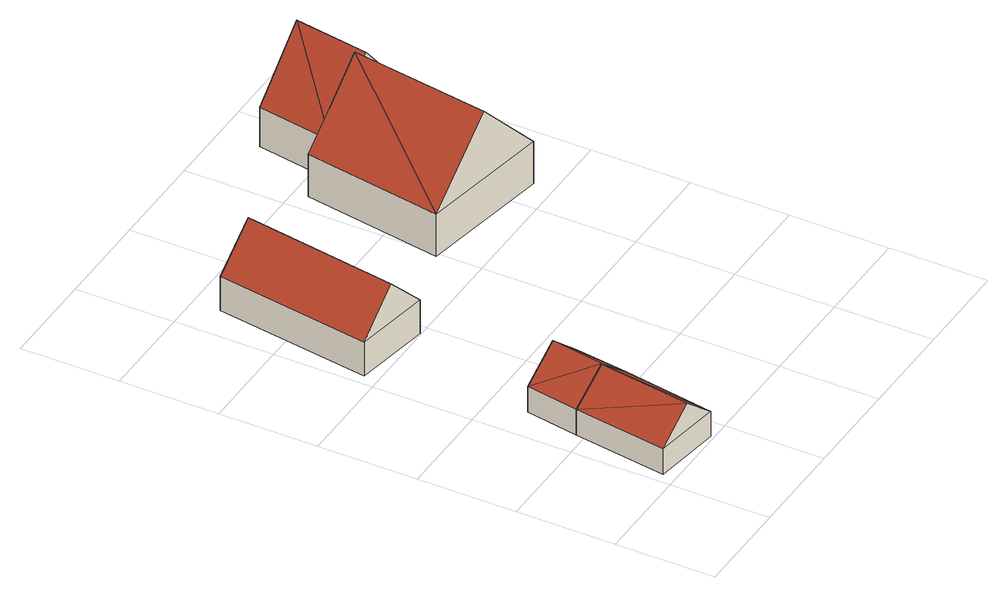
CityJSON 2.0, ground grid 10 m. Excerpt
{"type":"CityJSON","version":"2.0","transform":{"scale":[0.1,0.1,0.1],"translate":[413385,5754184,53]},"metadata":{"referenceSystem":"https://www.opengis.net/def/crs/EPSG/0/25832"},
"CityObjects":{
"building1":{"type":"Building","attributes":{"Gemeindeschluessel":"05515000","Geometrietyp2DReferenz":"3000","function":"31001_2700","roofType":"3100","measuredHeight":5.75},"geometry":[{"type":"Solid","lod":"2","boundaries":[[[[0,1,2,3]],[[4,5,1,0]],[[6,7,5,4]],[[3,2,7,6]],[[0,8,4]],[[6,9,3]],[[0,3,9]],[[9,8,0]],[[8,9,6]],[[6,4,8]],[[1,5,7,2]]]],"semantics":{"surfaces":[{"type":"WallSurface"},{"type":"RoofSurface"},{"type":"GroundSurface"}],"values":[[0,0,0,0,0,0,1,1,1,1,2]]}}]},
"building2":{"type":"Building","attributes":{"Gemeindeschluessel":"05515000","Geometrietyp2DReferenz":"3000","function":"31001_2460","roofType":"3100","measuredHeight":5.79},"geometry":[{"type":"Solid","lod":"2","boundaries":[[[[10,11,7,6]],[[12,13,11,10]],[[3,2,13,12]],[[6,7,2,3]],[[10,14,12]],[[3,15,6]],[[15,14,10]],[[10,6,15]],[[3,12,14]],[[14,15,3]],[[11,13,2,7]]]],"semantics":{"surfaces":[{"type":"WallSurface"},{"type":"RoofSurface"},{"type":"GroundSurface"}],"values":[[0,0,0,0,0,0,1,1,1,1,2]]}}]},
"building3":{"type":"Building","attributes":{"Gemeindeschluessel":"05515000","Geometrietyp2DReferenz":"3000","function":"31001_2700","roofType":"3100","measuredHeight":7.79},"geometry":[{"type":"Solid","lod":"2","boundaries":[[[[16,17,18,19]],[[20,21,17,16]],[[22,23,21,20]],[[19,18,23,22]],[[16,24,20]],[[22,25,19]],[[19,25,24,16]],[[20,24,25,22]],[[17,21,23,18]]]],"semantics":{"surfaces":[{"type":"WallSurface"},{"type":"RoofSurface"},{"type":"GroundSurface"}],"values":[[0,0,0,0,0,0,1,1,2]]}}]},
"building4":{"type":"Building","attributes":{"Gemeindeschluessel":"05515000","Geometrietyp2DReferenz":"3000","function":"31001_1000"},"address":[{"country":"Germany","locality":"Münster","thoroughfareNumber":"50","thoroughfareName":"Everswinkeler Straße"}],"children":["building4-1","building4-2"]},
"building4-1":{"type":"BuildingPart","attributes":{"roofType":"3100","measuredHeight":11.9},"parents":["building4"],"geometry":[{"type":"Solid","lod":"2","boundaries":[[[[26,27,28,29,30]],[[31,32,33,34,35]],[[36,37,32,31]],[[30,29,37,36]],[[38,39,30,36]],[[36,40,38]],[[35,41,42,38,40]],[[40,31,35]],[[39,26,30]],[[36,31,40]],[[28,33,32,37,29]],[[43,35,34]],[[26,44,27]],[[33,28,27,34]],[[27,44,43,34]],[[39,38,42,44,26]],[[41,35,43]],[[42,41,43,44]]]],"semantics":{"surfaces":[{"type":"WallSurface"},{"type":"RoofSurface"},{"type":"GroundSurface"},{"type":"ClosureSurface"}],"values":[[0,0,0,0,1,1,1,1,0,0,2,0,0,3,3,0,0,3]]}}]},
"building4-2":{"type":"BuildingPart","attributes":{"roofType":"3100","measuredHeight":10.92},"parents":["building4"],"geometry":[{"type":"Solid","lod":"2","boundaries":[[[[45,46,28,27]],[[47,48,46,45]],[[34,33,48,47]],[[45,49,47]],[[49,45,27]],[[27,44,42,50,49]],[[47,49,50]],[[50,41,43,34,47]],[[46,48,33,28]],[[33,34,27,28]],[[50,42,41]],[[43,44,27,34]],[[41,42,44,43]]]],"semantics":{"surfaces":[{"type":"WallSurface"},{"type":"RoofSurface"},{"type":"GroundSurface"},{"type":"ClosureSurface"}],"values":[[0,0,0,0,1,1,1,1,2,3,0,3,3]]}}]}
},
"vertices":[
[78,2,36],[78,2,8],[93,96,8],[93,96,36],[9,12,36],[9,12,8],[23,107,36],[23,107,8],[44,7,65],[58,101,65],
[32,161,36],[32,161,8],[101,150,36],[101,150,8],[67,155,66],[58,101,66],
[34,472,44],[34,472,7],[10,314,7],[10,314,44],[114,460,44],[114,460,7],[89,301,44],[89,301,7],[74,466,85],[49,308,85],
[251,481,52],[251,481,49],[251,481,6],[220,486,6],[220,486,52],[333,321,52],[333,321,6],[355,465,6],[355,465,49],[355,465,52],[197,344,52],[197,344,6],[287,476,125],[251,481,85],[265,333,125],[341,467,67],[300,474,111],[353,465,52],[253,481,52],
[264,559,49],[264,559,6],[367,541,49],[367,541,6],[315,550,115],[303,473,115]
]}
